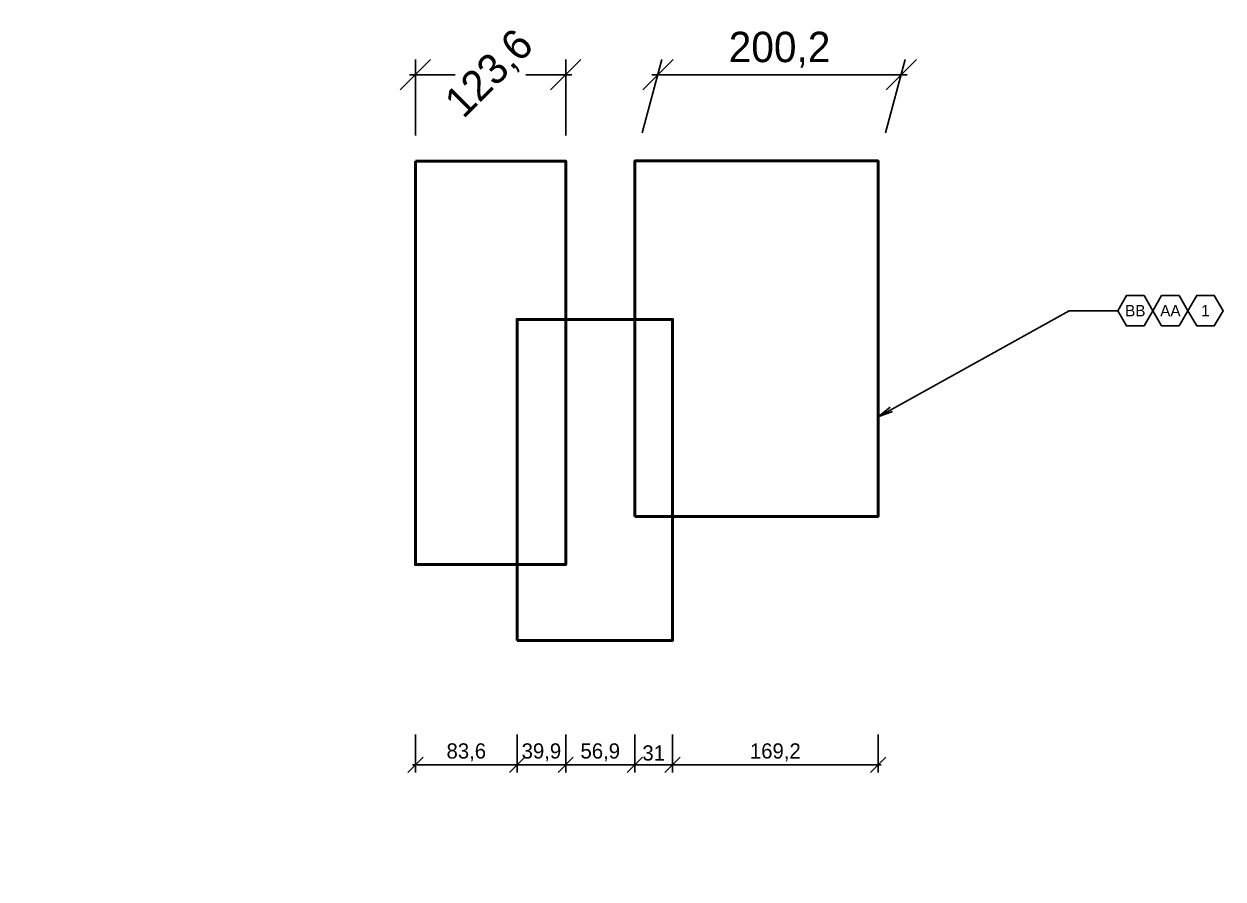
# Model space of a CAD drawing. Header units: centimetres. Extents: x -14 to 5745, y 0 to 1910.
# Drawn here: x 3669 to 4656, y 0 to 703 of the extents above; entities that cross this region are included whole.
import ezdxf
from ezdxf import colors
from ezdxf.entities.mleader import LeaderData, LeaderLine
from ezdxf.enums import TextEntityAlignment as Align
from ezdxf.math import Vec2, Vec3

# ---------------------------------------------------------------- set-up
doc = ezdxf.new("R2010")
doc.units = ezdxf.units.CM
doc.layers.add('05-POTEAUX', color=183, linetype='Continuous', lineweight=50)
doc.layers.add('85-TEXTE', color=7, linetype='Continuous', lineweight=20)
doc.layers.add('81-COTATIONS', color=7, linetype='Continuous', lineweight=20, true_color=0xfa3d3d)
doc.styles.add('ELE_CENTURY_GOTHIC', font='GOTHIC.TTF')
doc.styles.get("Standard").update_dxf_attribs({"font": 'arial.ttf'})
doc.dimstyles.new('ELE_ARC_1-100', dxfattribs={"dimscale": 10, "dimtxt": 2.5, "dimasz": 2.5, "dimexe": 1.25, "dimexo": 0.625, "dimtad": 1, "dimtoh": 1, "dimdec": 1, "dimzin": 9, "dimtxsty": 'ELE_CENTURY_GOTHIC', "dimblk": 'OBLIQUE', "dimcen": 0, "dimdle": 0.5, "dimclrt": 256, "dimadec": 1, "dimazin": 2, "dimtp": 0.01, "dimtm": 0.01, "dimtfac": 0.5, "dimtdec": 1, "dimtofl": 0, "dimtmove": 0, "dimatfit": 3, "dimfxl": 5, "dimfxlon": 1, "dimtfillclr": 2, "dimarcsym": 0})
doc.dimstyles.new('ELE_ARC_1-50', dxfattribs={"dimscale": 5, "dimtxt": 2.5, "dimasz": 2.5, "dimexe": 1.25, "dimexo": 0.625, "dimtad": 1, "dimtoh": 1, "dimdec": 1, "dimzin": 9, "dimtxsty": 'ELE_CENTURY_GOTHIC', "dimblk": 'OBLIQUE', "dimcen": 0, "dimdle": 0.5, "dimclrt": 256, "dimadec": 1, "dimazin": 2, "dimtp": 0.01, "dimtm": 0.01, "dimtfac": 0.5, "dimtdec": 1, "dimtofl": 0, "dimtmove": 0, "dimatfit": 3, "dimfxl": 5, "dimfxlon": 1, "dimtfillclr": 2, "dimarcsym": 0})

# ---------------------------------------------------------------- blocks, each defined once
blk = doc.blocks.new('_Oblique')
at = {"color": 0, "linetype": 'ByBlock', "lineweight": -2}
blk.add_line((-0.5, -0.5), (0.5, 0.5), dxfattribs=at)
blk = doc.blocks.new('*D42')
at = {"layer": '81-COTATIONS', "color": 0, "lineweight": -2, "transparency": 16777216}
for p, q in [((3991.54, 118.87), (3991.54, 87.62)), ((4075.19, 118.87), (4075.19, 87.62)), ((4077.69, 93.87), (3989.04, 93.87))]:
    blk.add_line(p, q, dxfattribs=at)
at = {"layer": 'Defpoints', "color": 0, "transparency": 16777216}
for p in [(3991.54, 258.49), (4075.19, 196.2), (3991.54, 93.87)]:
    blk.add_point(p, dxfattribs=at)
at = {"layer": '81-COTATIONS', "color": 0, "lineweight": -2, "transparency": 16777216, "xscale": 12.5, "yscale": 12.5, "zscale": 12.5, "rotation": 180}
blk.add_blockref('_Oblique', (3991.54, 93.87), dxfattribs=at)
at = {"layer": '81-COTATIONS', "color": 0, "lineweight": -2, "transparency": 16777216, "xscale": 12.5, "yscale": 12.5, "zscale": 12.5}
blk.add_blockref('_Oblique', (4075.19, 93.87), dxfattribs=at)
at = {"layer": '81-COTATIONS', "transparency": 16777216, "insert": (4033.37, 104.13), "char_height": 12.5, "attachment_point": 5, "style": 'ELE_CENTURY_GOTHIC'}
blk.add_mtext('83,6', dxfattribs=at)
blk = doc.blocks.new('*D43')
at = {"layer": '81-COTATIONS', "color": 0, "lineweight": -2, "transparency": 16777216}
for p, q in [((4075.19, 118.87), (4075.19, 87.62)), ((4115.14, 118.87), (4115.14, 87.62)), ((4072.69, 93.87), (4117.64, 93.87))]:
    blk.add_line(p, q, dxfattribs=at)
at = {"layer": 'Defpoints', "color": 0, "transparency": 16777216}
for p in [(4115.14, 258.49), (4075.19, 196.2), (4115.14, 93.87)]:
    blk.add_point(p, dxfattribs=at)
at = {"layer": '81-COTATIONS', "color": 0, "lineweight": -2, "transparency": 16777216, "xscale": 12.5, "yscale": 12.5, "zscale": 12.5, "rotation": 180}
blk.add_blockref('_Oblique', (4075.19, 93.87), dxfattribs=at)
at = {"layer": '81-COTATIONS', "color": 0, "lineweight": -2, "transparency": 16777216, "xscale": 12.5, "yscale": 12.5, "zscale": 12.5}
blk.add_blockref('_Oblique', (4115.14, 93.87), dxfattribs=at)
at = {"layer": '81-COTATIONS', "transparency": 16777216, "insert": (4095.16, 104.13), "char_height": 12.5, "attachment_point": 5, "style": 'ELE_CENTURY_GOTHIC'}
blk.add_mtext('39,9', dxfattribs=at)
blk = doc.blocks.new('*D44')
at = {"layer": '81-COTATIONS', "color": 0, "lineweight": -2, "transparency": 16777216}
for p, q in [((4115.14, 118.87), (4115.14, 87.62)), ((4172.04, 118.87), (4172.04, 87.62)), ((4174.54, 93.87), (4112.64, 93.87))]:
    blk.add_line(p, q, dxfattribs=at)
at = {"layer": 'Defpoints', "color": 0, "transparency": 16777216}
for p in [(4172.04, 298.14), (4115.14, 258.49), (4115.14, 93.87)]:
    blk.add_point(p, dxfattribs=at)
at = {"layer": '81-COTATIONS', "color": 0, "lineweight": -2, "transparency": 16777216, "xscale": 12.5, "yscale": 12.5, "zscale": 12.5, "rotation": 180}
blk.add_blockref('_Oblique', (4115.14, 93.87), dxfattribs=at)
at = {"layer": '81-COTATIONS', "color": 0, "lineweight": -2, "transparency": 16777216, "xscale": 12.5, "yscale": 12.5, "zscale": 12.5}
blk.add_blockref('_Oblique', (4172.04, 93.87), dxfattribs=at)
at = {"layer": '81-COTATIONS', "transparency": 16777216, "insert": (4143.59, 104.13), "char_height": 12.5, "attachment_point": 5, "style": 'ELE_CENTURY_GOTHIC'}
blk.add_mtext('56,9', dxfattribs=at)
blk = doc.blocks.new('*D45')
at = {"layer": '81-COTATIONS', "color": 0, "lineweight": -2, "transparency": 16777216}
for p, q in [((4172.04, 118.87), (4172.04, 87.62)), ((4203.03, 118.87), (4203.03, 87.62)), ((4169.54, 93.87), (4205.53, 93.87))]:
    blk.add_line(p, q, dxfattribs=at)
at = {"layer": 'Defpoints', "color": 0, "transparency": 16777216}
for p in [(4172.04, 298.14), (4203.03, 196.2), (4203.03, 93.87)]:
    blk.add_point(p, dxfattribs=at)
at = {"layer": '81-COTATIONS', "color": 0, "lineweight": -2, "transparency": 16777216, "xscale": 12.5, "yscale": 12.5, "zscale": 12.5, "rotation": 180}
blk.add_blockref('_Oblique', (4172.04, 93.87), dxfattribs=at)
at = {"layer": '81-COTATIONS', "color": 0, "lineweight": -2, "transparency": 16777216, "xscale": 12.5, "yscale": 12.5, "zscale": 12.5}
blk.add_blockref('_Oblique', (4203.03, 93.87), dxfattribs=at)
at = {"layer": '81-COTATIONS', "transparency": 16777216, "insert": (4187.53, 103.56), "char_height": 12.5, "attachment_point": 5, "style": 'ELE_CENTURY_GOTHIC'}
blk.add_mtext('31', dxfattribs=at)
blk = doc.blocks.new('*D46')
at = {"layer": '81-COTATIONS', "color": 0, "lineweight": -2, "transparency": 16777216}
for p, q in [((4203.03, 118.87), (4203.03, 87.62)), ((4372.19, 118.87), (4372.19, 87.62)), ((4374.69, 93.87), (4200.53, 93.87))]:
    blk.add_line(p, q, dxfattribs=at)
at = {"layer": 'Defpoints', "color": 0, "transparency": 16777216}
for p in [(4372.19, 298.14), (4203.03, 196.2), (4203.03, 93.87)]:
    blk.add_point(p, dxfattribs=at)
at = {"layer": '81-COTATIONS', "color": 0, "lineweight": -2, "transparency": 16777216, "xscale": 12.5, "yscale": 12.5, "zscale": 12.5, "rotation": 180}
blk.add_blockref('_Oblique', (4203.03, 93.87), dxfattribs=at)
at = {"layer": '81-COTATIONS', "color": 0, "lineweight": -2, "transparency": 16777216, "xscale": 12.5, "yscale": 12.5, "zscale": 12.5}
blk.add_blockref('_Oblique', (4372.19, 93.87), dxfattribs=at)
at = {"layer": '81-COTATIONS', "transparency": 16777216, "insert": (4287.61, 104.13), "char_height": 12.5, "attachment_point": 5, "style": 'ELE_CENTURY_GOTHIC'}
blk.add_mtext('169,2', dxfattribs=at)
blk = doc.blocks.new('*D47')
at = {"layer": '81-COTATIONS', "color": 0, "lineweight": -2, "transparency": 16777216}
for p, q in [((3991.54, 611.33), (3991.54, 673.83)), ((4115.14, 611.33), (4115.14, 673.83)), ((3986.54, 661.33), (4024.31, 661.33)), ((4120.14, 661.33), (4082.37, 661.33))]:
    blk.add_line(p, q, dxfattribs=at)
at = {"layer": 'Defpoints', "color": 0, "transparency": 16777216}
for p in [(4115.14, 661.33), (3991.54, 590.33), (4115.14, 590.33)]:
    blk.add_point(p, dxfattribs=at)
at = {"layer": '81-COTATIONS', "color": 0, "lineweight": -2, "transparency": 16777216, "xscale": 25, "yscale": 25, "zscale": 25, "rotation": 180}
blk.add_blockref('_Oblique', (3991.54, 661.33), dxfattribs=at)
at = {"layer": '81-COTATIONS', "color": 0, "lineweight": -2, "transparency": 16777216, "xscale": 25, "yscale": 25, "zscale": 25}
blk.add_blockref('_Oblique', (4115.14, 661.33), dxfattribs=at)
at = {"layer": '81-COTATIONS', "transparency": 16777216, "insert": (4053.34, 661.33), "char_height": 25, "attachment_point": 5, "rotation": 45, "style": 'ELE_CENTURY_GOTHIC'}
blk.add_mtext('123,6', dxfattribs=at)
blk = doc.blocks.new('*D48')
at = {"layer": '81-COTATIONS', "color": 0, "lineweight": -2, "transparency": 16777216}
for p, q in [((4178.19, 613.46), (4194.36, 673.83)), ((4378.34, 613.46), (4394.52, 673.83)), ((4396.17, 661.33), (4186.01, 661.33))]:
    blk.add_line(p, q, dxfattribs=at)
at = {"layer": 'Defpoints', "color": 0, "transparency": 16777216}
for p in [(4191.01, 661.33), (4172.04, 590.51), (4372.19, 590.51)]:
    blk.add_point(p, dxfattribs=at)
at = {"layer": '81-COTATIONS', "color": 0, "lineweight": -2, "transparency": 16777216, "xscale": 25, "yscale": 25, "zscale": 25, "rotation": 180}
blk.add_blockref('_Oblique', (4191.01, 661.33), dxfattribs=at)
at = {"layer": '81-COTATIONS', "color": 0, "lineweight": -2, "transparency": 16777216, "xscale": 25, "yscale": 25, "zscale": 25}
blk.add_blockref('_Oblique', (4391.17, 661.33), dxfattribs=at)
at = {"layer": '81-COTATIONS', "transparency": 16777216, "insert": (4291.09, 681.85), "char_height": 25, "attachment_point": 5, "style": 'ELE_CENTURY_GOTHIC'}
blk.add_mtext('200,2', dxfattribs=at)
blk = doc.blocks.new('_TagHexagon')
at = {"color": 0, "linetype": 'ByBlock', "transparency": 16777216}
blk.add_lwpolyline([(-0.1443, 0), (-0.0722, 0.125), (0.0722, 0.125), (0.1443, 0), (0.0722, -0.125), (-0.0722, -0.125)], close=True, dxfattribs=at)
at = {"layer": '85-TEXTE', "color": 0, "transparency": 16777216, "style": 'ELE_CENTURY_GOTHIC'}
blk.add_attdef('NUMEROETIQUETTE', text='', height=0.0938, dxfattribs=at).set_placement((0, -0.0469), align=Align.CENTER)
blk = doc.blocks.new('_Open')
at = {"color": 0, "linetype": 'ByBlock', "lineweight": -2}
for p, q in [((-1, 0.167), (0, 0)), ((-1, -0.167), (0, 0)), ((0, 0), (-1, 0))]:
    blk.add_line(p, q, dxfattribs=at)

msp = doc.modelspace()

# ---------------------------------------------------------------- linework, layer by layer
at = {"layer": '05-POTEAUX'}
for points in [[(3991.54, 590.33), (4115.14, 590.33), (4115.14, 258.49), (3991.54, 258.49)], [(4172.04, 298.14), (4372.19, 298.14), (4372.19, 590.51), (4172.04, 590.51)], [(4075.19, 196.2), (4203.03, 196.2), (4203.03, 460.19), (4075.19, 460.19)]]:
    msp.add_lwpolyline(points, close=True, dxfattribs=at)

# ---------------------------------------------------------------- dimensions: what is measured, and where the dimension line sits
at = {"layer": '81-COTATIONS'}
dim = msp.add_linear_dim(base=(4115.14, 661.33), p1=(3991.54, 590.33), p2=(4115.14, 590.33), dimstyle='ELE_ARC_1-100', override={"dimpost": '\\X'}, dxfattribs=at)
dim.commit()
dim.dimension.update_dxf_attribs({"geometry": '*D47', "text_midpoint": (4053.34, 661.33), "text_rotation": 45})
for base, p1, p2, dimstyle, picture, middle in [((4191.0124, 661.3279), (4372.1944, 590.5132), (4172.0376, 590.5132), 'ELE_ARC_1-100', '*D48', (4291.0907, 681.8539)), ((4115.14, 93.87), (4172.04, 298.14), (4115.14, 258.49), 'ELE_ARC_1-50', '*D44', (4143.59, 104.13)), ((4203.03, 93.87), (4172.04, 298.14), (4203.03, 196.2), 'ELE_ARC_1-50', '*D45', (4187.53, 103.56)), ((4203.03, 93.87), (4372.19, 298.14), (4203.03, 196.2), 'ELE_ARC_1-50', '*D46', (4287.61, 104.13)), ((3991.5437, 93.8669), (4075.1876, 196.1978), (3991.5437, 258.4858), 'ELE_ARC_1-50', '*D42', (4033.3656, 104.1299)), ((4115.1353, 93.8669), (4075.1876, 196.1978), (4115.1353, 258.4858), 'ELE_ARC_1-50', '*D43', (4095.1614, 104.1299))]:
    dim = msp.add_linear_dim(base=base, p1=p1, p2=p2, dimstyle=dimstyle, override={"dimpost": '\\X'}, dxfattribs=at)
    dim.commit()
    dim.dimension.update_dxf_attribs({"geometry": picture, "text_midpoint": middle})

# ---------------------------------------------------------------- leaders
at = {"layer": '85-TEXTE'}
ml = msp.add_multileader_block('Standard', dxfattribs=at)
ml.set_content('_TagHexagon', color=6, scale=100)
ml.set_attribute('NUMEROETIQUETTE', '1', width=0)
ml.set_leader_properties()
ml.set_arrow_properties(name='OPEN')
ml.build(insert=Vec2(0, 0))
ml.multileader.update_dxf_attribs({"arrow_head_size": 12.5, "scale": 5})
ctx = ml.context
ctx.base_point, ctx.scale, ctx.char_height, ctx.arrow_head_size, ctx.landing_gap_size, ctx.plane_origin = Vec3(4627.06, 467.31), 5, 12.5, 12.5, 10, Vec3(4372.19, 380.11)
notes = []
notes.append((ctx, [(0, (0, 0, 0), (0, 0), (1, 0), 1, [])]))
ctx.block.insert = Vec3(4641.49, 467.31)
ml = msp.add_multileader_block('Standard', dxfattribs=at)
ml.set_content('_TagHexagon', color=6, scale=100)
ml.set_attribute('NUMEROETIQUETTE', 'AA', width=0)
ml.set_leader_properties()
ml.set_arrow_properties(name='OPEN')
ml.build(insert=Vec2(0, 0))
ml.multileader.update_dxf_attribs({"arrow_head_size": 12.5, "scale": 5})
ctx = ml.context
ctx.base_point, ctx.scale, ctx.char_height, ctx.arrow_head_size, ctx.landing_gap_size, ctx.plane_origin = Vec3(4598.19, 467.31), 5, 12.5, 12.5, 10, Vec3(4372.19, 256.14)
notes.append((ctx, [(0, (0, 0, 0), (0, 0), (1, 0), 1, [])]))
ctx.block.insert = Vec3(4612.62, 467.31)
ml = msp.add_multileader_block('Standard', dxfattribs=at)
ml.set_content('_TagHexagon', color=6, scale=100)
ml.set_attribute('NUMEROETIQUETTE', 'BB', width=0)
ml.set_leader_properties()
ml.set_arrow_properties(name='OPEN')
ml.build(insert=Vec2(0, 0))
ml.multileader.update_dxf_attribs({"arrow_head_size": 12.5, "scale": 5})
ctx = ml.context
ctx.base_point, ctx.scale, ctx.char_height, ctx.arrow_head_size, ctx.landing_gap_size, ctx.plane_origin = Vec3(4569.32, 467.31), 5, 12.5, 12.5, 10, Vec3(4372.19, 122.79)
notes.append((ctx, [(0, (1, 1, 0), (4529.32, 467.31), (1, 0), 40, [(0, [(4372.19, 380.11)], 0, [])])]))
ctx.block.insert = Vec3(4583.75, 467.31)
for ctx, leaders in notes:
    for number, flags, end, landing, length, lines in leaders:
        leader = LeaderData()
        leader.index, (leader.has_last_leader_line, leader.has_dogleg_vector, leader.attachment_direction) = number, flags
        leader.last_leader_point, leader.dogleg_vector, leader.dogleg_length = Vec3(end), Vec3(landing), length
        for number, points, colour, breaks in lines:
            line = LeaderLine()
            line.index, line.vertices, line.color, line.breaks = number, Vec3.list(points), colors.encode_raw_color(colour), breaks
            leader.lines.append(line)
        ctx.leaders.append(leader)

doc.saveas('drawing.dxf')
